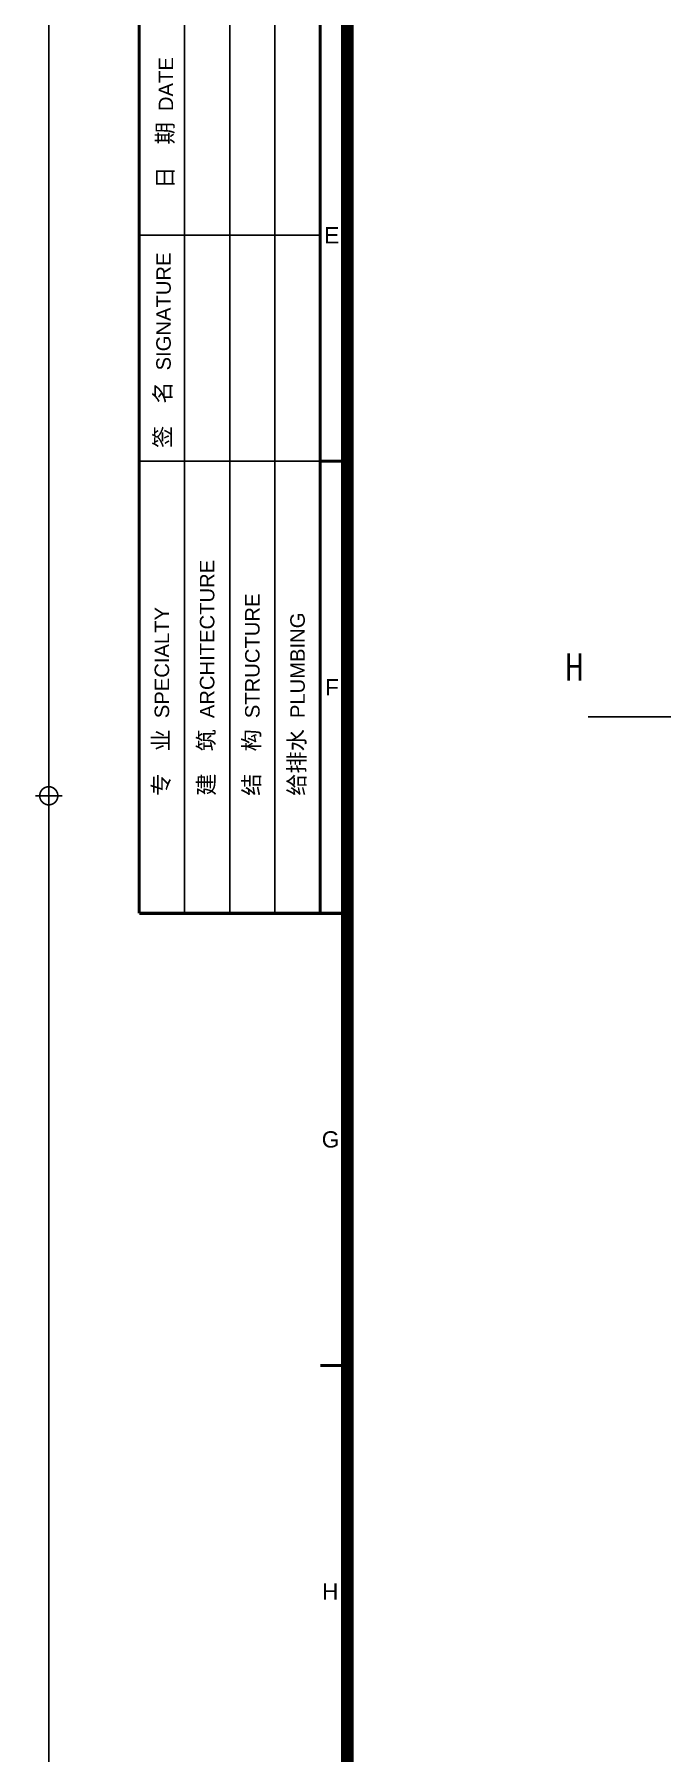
# Model space of a CAD drawing. Extents: x 447078 to 1776277, y 243534 to 519428.
# Drawn here: x 518963 to 520350, y 304763 to 308563 of the extents above; entities that cross this region are included whole.
import ezdxf
from ezdxf.enums import TextEntityAlignment as Align

# ---------------------------------------------------------------- set-up
doc = ezdxf.new("R2010")
doc.units = 0
doc.header["$LTSCALE"] = 1000
doc.header["$MEASUREMENT"] = 0
doc.linetypes.add('DOTE', pattern=[2.42, 2, -0.2, 0.02, -0.2])
for name, color, linetype in [('DOTE', 10, 'DOTE'), ('G-0-XREF', 2, 'Continuous'), ('PUB_TEXT', 7, 'Continuous'), ('图框CCDI_B0GA1+0.00$0$G-ANNO-TEXT', 33, 'Continuous'), ('图框CCDI_B0GA1+0.00$0$G-BORD', 3, 'Continuous')]:
    doc.layers.add(name, color=color, linetype=linetype)
doc.styles.add('_TCH_DIM', font='SIMPLEX', dxfattribs={"bigfont": 'GBCBIG'})
doc.styles.add('图框CCDI_B0GA1+0.00$0$CCDI_T_G01', font='arial.ttf')

# ---------------------------------------------------------------- blocks, each defined once
blk = doc.blocks.new('图框CCDI_B0GA1+0.00$0$MidPoitent')
at = {"const_width": 0.18}
for points in [[(-1.5, 0), (1.5, 0)], [(0, -1.5), (0, 1.5)]]:
    blk.add_lwpolyline(points, dxfattribs=at)
blk.add_lwpolyline([(0, -1, 1), (0, 1, 1), (0, -1, 1)], format="xyb", dxfattribs=at)
blk = doc.blocks.new('图框CCDI_B0GA1+0.00')
at = {"layer": '图框CCDI_B0GA1+0.00$0$G-BORD'}
for p, q in [((1500, 58400), (1500, 28400)), ((2000, 58400), (2000, 28400)), ((2500, 58400), (2500, 28400)), ((3000, 35900), (1000, 35900)), ((3000, 33400), (1000, 33400)), ((3050, 33400), (3300, 33400)), ((3300, 28400), (3050, 28400)), ((3300, 28400), (3050, 28400))]:
    blk.add_line(p, q, dxfattribs=at)
blk.add_lwpolyline([(0, 59400), (84100, 59400), (84100, 0), (0, 0)], close=True, dxfattribs=at)
at = {"layer": '图框CCDI_B0GA1+0.00$0$G-BORD', "const_width": 35}
for points in [[(1000, 58400), (1000, 28400)], [(3000, 58400), (3000, 28400)], [(3300, 33400), (3000, 33400)], [(3300, 28400), (1000, 28400)], [(3300, 23400), (3000, 23400)]]:
    blk.add_lwpolyline(points, dxfattribs=at)
at = {"layer": '图框CCDI_B0GA1+0.00$0$G-BORD', "const_width": 140}
blk.add_lwpolyline([(3300, 58400), (83100, 58400), (83100, 1000), (3300, 1000)], close=True, dxfattribs=at)
at = {"layer": '图框CCDI_B0GA1+0.00$0$G-BORD', "xscale": 100, "yscale": 100, "zscale": 100, "rotation": 180}
blk.add_blockref('图框CCDI_B0GA1+0.00$0$MidPoitent', (0, 29700), dxfattribs=at)
at = {"layer": '图框CCDI_B0GA1+0.00$0$G-ANNO-TEXT', "style": '图框CCDI_B0GA1+0.00$0$CCDI_T_G01'}
for s, p in [('E', (3128, 35900)), ('F', (3130, 30900)), ('G', (3115, 25900)), ('H', (3111, 20900))]:
    blk.add_text(s, height=180, dxfattribs=at).set_placement(p, align=Align.MIDDLE_CENTER)
at = {"layer": '图框CCDI_B0GA1+0.00$0$G-ANNO-TEXT', "char_height": 200, "rotation": 90, "style": '图框CCDI_B0GA1+0.00$0$CCDI_T_G01'}
for s, insert, width, attachment_point, line_spacing_factor in [('{\\fSimSun|b0|i0|c134|p54;\\H0.9x;日  期 \\fArial|b0|i0|c0|p39;\\H0.8889x;DATE}', (1295, 37141), 2500, 5, 0.96), ('{\\fSimSun|b0|i0|c134|p54;\\H0.9x;签  名 \\fArial|b0|i0|c0|p34;\\H0.8889x;SIGNATURE}', (1268, 33546), 3400, 4, 0.9), ('{\\fSimSun|b0|i0|c134|p54;\\H0.9x;建  筑\\fSimSun|b0|i0|c0|p54; \\fArial|b0|i0|c0|p34;\\H0.8889x;ARCHITECTURE}', (1750, 29700), 5000, 4, 0.9), ('{\\fSimSun|b0|i0|c134|p54;\\H0.9x;结  构\\fSimSun|b0|i0|c0|p54; \\fArial|b0|i0|c0|p34;\\H0.8889x;STRUCTURE}', (2250, 29700), 5000, 4, 0.9), ('{\\fSimSun|b0|i0|c134|p54;\\H0.9x;专  业\\fSimSun|b0|i0|c0|p54; \\fArial|b0|i0|c0|p34;\\H0.8889x;SPECIALTY}', (1250, 29700), 5000, 4, 0.9), ('{\\fSimSun|b0|i0|c134|p54;\\H0.9x;给排水\\fSimSun|b0|i0|c0|p54; \\fArial|b0|i0|c0|p34;\\H0.8889x;PLUMBING}', (2750, 29700), 3400, 4, 0.9)]:
    blk.add_mtext(s, dxfattribs=dict(at, insert=insert, width=width, attachment_point=attachment_point, line_spacing_factor=line_spacing_factor))

msp = doc.modelspace()

# ---------------------------------------------------------------- linework, layer by layer
at = {"layer": 'DOTE', "color": 1, "ltscale": 0.5}
msp.add_line((523164.8, 307053.5), (520187.1, 307053.5), dxfattribs=at)

# ---------------------------------------------------------------- block references
at = {"layer": 'G-0-XREF', "xscale": 0.2, "yscale": 0.2, "zscale": 0.2}
msp.add_blockref('图框CCDI_B0GA1+0.00', (518994.8, 300939.2), dxfattribs=at)

# ---------------------------------------------------------------- texts
at = {"layer": 'PUB_TEXT', "style": '_TCH_DIM', "width": 0.705882}
msp.add_text('H', height=59.5, dxfattribs=at).set_placement((520136.5, 307134.5))

doc.saveas('drawing.dxf')
